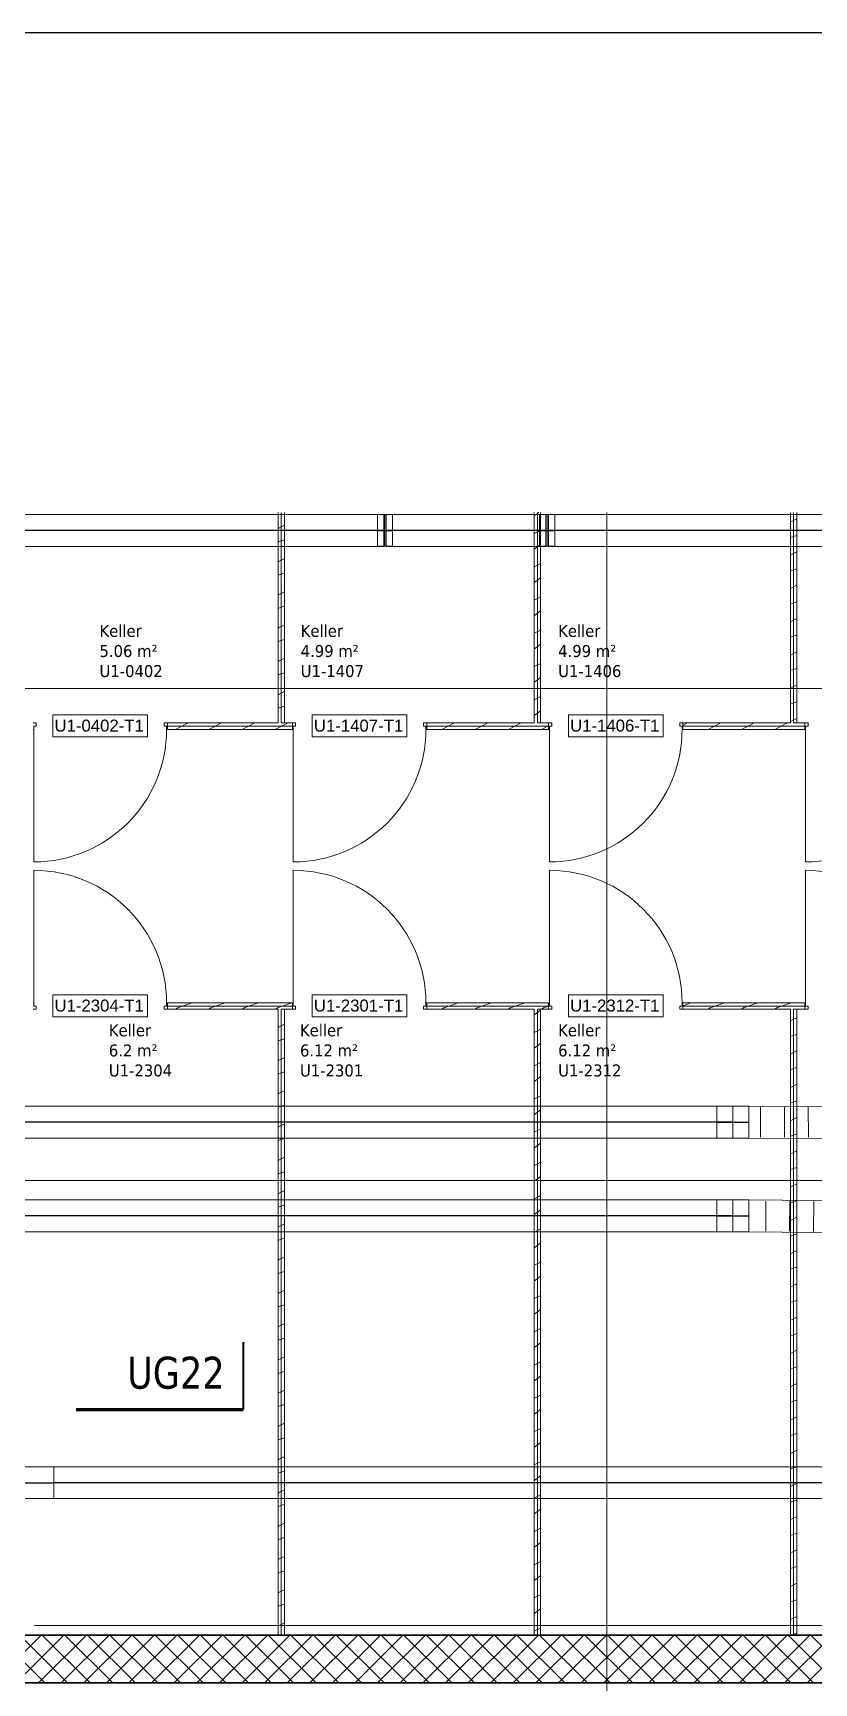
# Model space of a CAD drawing. Extents: x -932 to 937, y -179 to 471.
# Drawn here: x -197.7 to -100, y 258.9 to 465.5 of the extents above; entities that cross this region are included whole.
import ezdxf
from ezdxf.lldxf.tags import DXFTag

# ---------------------------------------------------------------- set-up
doc = ezdxf.new("R2010")
doc.units = 0
doc.layers.get('0').update_dxf_attribs({"lineweight": 13})
for name, color, linetype, lineweight in [('A-AREA-____-IDEN', 7, 'Continuous', 5), ('A-DOOR-____-IDEN', 7, 'Continuous', 5), ('A-DOOR-FRAM-MCUT', 7, 'Continuous', 9), ('A-DOOR-OPNG-OTLN', 7, 'Continuous', 9), ('A-FLOR-____-OVHD', 7, 'Strichpunkt - Fein', 9), ('A-WALL-____-MCUT', 7, 'Continuous', 35), ('A-WALL-____-PATT', 7, 'Continuous', 35), ('A-WALL-FNSH-MCUT', 7, 'Continuous', 35), ('S-GRID-____-OTLN', 7, 'Continuous', 5)]:
    doc.layers.add(name, color=color, linetype=linetype, lineweight=lineweight)
doc.layers.add('EL01_WAN_Röhre Boden', color=7, linetype='Continuous', lineweight=13, true_color=0xff6666)
doc.layers.add('G-____-____-SYMB', color=7, linetype='Strichpunkt - Weit', lineweight=5, true_color=0x008080)
doc.styles.get("Standard").update_dxf_attribs({"font": 'arial.ttf'})
tags = doc.linetypes.add('_Rasterlinie_', pattern=[0.375, 0.2, -0.05, 0.075, -0.05]).pattern_tags.tags
tags[10:11] = [DXFTag(74, 4), DXFTag(75, 0), DXFTag(340, '0'), DXFTag(46, 1.0), DXFTag(50, 0.0), DXFTag(44, 0.0), DXFTag(45, 0.0)]
tags[8:9] = [DXFTag(74, 4), DXFTag(75, 0), DXFTag(340, '0'), DXFTag(46, 1.0), DXFTag(50, 0.0), DXFTag(44, 0.0), DXFTag(45, 0.0)]
tags[6:7] = [DXFTag(74, 4), DXFTag(75, 0), DXFTag(340, '0'), DXFTag(46, 1.0), DXFTag(50, 0.0), DXFTag(44, 0.0), DXFTag(45, 0.0)]
tags[4:5] = [DXFTag(74, 4), DXFTag(75, 0), DXFTag(340, '0'), DXFTag(46, 1.0), DXFTag(50, 0.0), DXFTag(44, 0.0), DXFTag(45, 0.0)]
tags = doc.linetypes.add('_Schnittlinie_', pattern=[0.3, 0.15, -0.05, 0.05, -0.05]).pattern_tags.tags
tags[10:11] = [DXFTag(74, 4), DXFTag(75, 0), DXFTag(340, '0'), DXFTag(46, 1.0), DXFTag(50, 0.0), DXFTag(44, 0.0), DXFTag(45, 0.0)]
tags[8:9] = [DXFTag(74, 4), DXFTag(75, 0), DXFTag(340, '0'), DXFTag(46, 1.0), DXFTag(50, 0.0), DXFTag(44, 0.0), DXFTag(45, 0.0)]
tags[6:7] = [DXFTag(74, 4), DXFTag(75, 0), DXFTag(340, '0'), DXFTag(46, 1.0), DXFTag(50, 0.0), DXFTag(44, 0.0), DXFTag(45, 0.0)]
tags[4:5] = [DXFTag(74, 4), DXFTag(75, 0), DXFTag(340, '0'), DXFTag(46, 1.0), DXFTag(50, 0.0), DXFTag(44, 0.0), DXFTag(45, 0.0)]
tags = doc.linetypes.add('ACAD_ISO03W100', pattern=[30, 12, -18]).pattern_tags.tags
tags[6:7] = [DXFTag(74, 4), DXFTag(75, 0), DXFTag(340, '0'), DXFTag(46, 0.0), DXFTag(50, 0.0), DXFTag(44, 0.0), DXFTag(45, 0.0)]
tags[4:5] = [DXFTag(74, 4), DXFTag(75, 0), DXFTag(340, '0'), DXFTag(46, 0.0), DXFTag(50, 0.0), DXFTag(44, 0.0), DXFTag(45, 0.0)]
tags = doc.linetypes.add('Strichpunkt - Fein', pattern=[0.2, 0.1, -0.05, 0, -0.05]).pattern_tags.tags
tags[10:11] = [DXFTag(74, 4), DXFTag(75, 0), DXFTag(340, '0'), DXFTag(46, 1.0), DXFTag(50, 0.0), DXFTag(44, 0.0), DXFTag(45, 0.0)]
tags[8:9] = [DXFTag(74, 4), DXFTag(75, 0), DXFTag(340, '0'), DXFTag(46, 1.0), DXFTag(50, 0.0), DXFTag(44, 0.0), DXFTag(45, 0.0)]
tags[6:7] = [DXFTag(74, 4), DXFTag(75, 0), DXFTag(340, '0'), DXFTag(46, 1.0), DXFTag(50, 0.0), DXFTag(44, 0.0), DXFTag(45, 0.0)]
tags[4:5] = [DXFTag(74, 4), DXFTag(75, 0), DXFTag(340, '0'), DXFTag(46, 1.0), DXFTag(50, 0.0), DXFTag(44, 0.0), DXFTag(45, 0.0)]
tags = doc.linetypes.add('Strichpunkt - Weit', pattern=[0.5, 0.2, -0.15, 0, -0.15]).pattern_tags.tags
tags[10:11] = [DXFTag(74, 4), DXFTag(75, 0), DXFTag(340, '0'), DXFTag(46, 1.0), DXFTag(50, 0.0), DXFTag(44, 0.0), DXFTag(45, 0.0)]
tags[8:9] = [DXFTag(74, 4), DXFTag(75, 0), DXFTag(340, '0'), DXFTag(46, 1.0), DXFTag(50, 0.0), DXFTag(44, 0.0), DXFTag(45, 0.0)]
tags[6:7] = [DXFTag(74, 4), DXFTag(75, 0), DXFTag(340, '0'), DXFTag(46, 1.0), DXFTag(50, 0.0), DXFTag(44, 0.0), DXFTag(45, 0.0)]
tags[4:5] = [DXFTag(74, 4), DXFTag(75, 0), DXFTag(340, '0'), DXFTag(46, 1.0), DXFTag(50, 0.0), DXFTag(44, 0.0), DXFTag(45, 0.0)]
tags = doc.linetypes.add('STRICHPUNKT2', pattern=[12.7, 6.35, -3.175, 0, -3.175]).pattern_tags.tags
tags[10:11] = [DXFTag(74, 4), DXFTag(75, 0), DXFTag(340, '0'), DXFTag(46, 0.0), DXFTag(50, 0.0), DXFTag(44, 0.0), DXFTag(45, 0.0)]
tags[8:9] = [DXFTag(74, 4), DXFTag(75, 0), DXFTag(340, '0'), DXFTag(46, 0.0), DXFTag(50, 0.0), DXFTag(44, 0.0), DXFTag(45, 0.0)]
tags[6:7] = [DXFTag(74, 4), DXFTag(75, 0), DXFTag(340, '0'), DXFTag(46, 0.0), DXFTag(50, 0.0), DXFTag(44, 0.0), DXFTag(45, 0.0)]
tags[4:5] = [DXFTag(74, 4), DXFTag(75, 0), DXFTag(340, '0'), DXFTag(46, 0.0), DXFTag(50, 0.0), DXFTag(44, 0.0), DXFTag(45, 0.0)]

# ---------------------------------------------------------------- blocks, each defined once
blk = doc.blocks.new('Referenz-A0UJ2H83XE', base_point=(-932.31, -115.76))
at = {"layer": 'A-DOOR-____-IDEN', "color": 0, "linetype": 'Continuous', "ltscale": 0.13}
for p, q in [((-195.26, 380.17), (-183.42, 380.17)), ((-195.26, 377.39), (-195.26, 380.17)), ((-183.42, 380.17), (-183.42, 377.39)), ((-162.81, 380.17), (-150.97, 380.17)), ((-162.81, 377.39), (-162.81, 380.17)), ((-150.97, 380.17), (-150.97, 377.39)), ((-130.76, 380.17), (-118.92, 380.17)), ((-130.76, 377.39), (-130.76, 380.17)), ((-118.92, 380.17), (-118.92, 377.39)), ((-183.42, 377.39), (-195.26, 377.39)), ((-150.97, 377.39), (-162.81, 377.39)), ((-118.92, 377.39), (-130.76, 377.39)), ((-195.26, 345.12), (-183.42, 345.12)), ((-195.26, 342.34), (-195.26, 345.12)), ((-183.42, 345.12), (-183.42, 342.34)), ((-162.81, 345.12), (-150.97, 345.12)), ((-162.81, 342.34), (-162.81, 345.12)), ((-150.97, 345.12), (-150.97, 342.34)), ((-130.76, 345.12), (-118.92, 345.12)), ((-130.76, 342.34), (-130.76, 345.12)), ((-118.92, 345.12), (-118.92, 342.34)), ((-183.42, 342.34), (-195.26, 342.34)), ((-150.97, 342.34), (-162.81, 342.34)), ((-118.92, 342.34), (-130.76, 342.34))]:
    blk.add_line(p, q, dxfattribs=at)
at = {"layer": 'A-DOOR-FRAM-MCUT', "color": 0, "linetype": 'Continuous', "ltscale": 0.13}
for p, q in [((-197.34, 379.14), (-197.74, 379.14)), ((-197.74, 378.34), (-197.64, 378.34)), ((-197.64, 378.34), (-197.64, 378.74)), ((-197.64, 378.74), (-197.34, 378.74)), ((-197.34, 378.74), (-197.34, 379.14)), ((-180.94, 379.14), (-181.34, 379.14)), ((-181.34, 379.14), (-181.34, 378.74)), ((-181.34, 378.74), (-181.04, 378.74)), ((-181.04, 378.74), (-181.04, 378.34)), ((-181.04, 378.34), (-180.94, 378.34)), ((-164.89, 379.14), (-165.29, 379.14)), ((-165.29, 378.34), (-165.19, 378.34)), ((-165.19, 378.34), (-165.19, 378.74)), ((-165.19, 378.74), (-164.89, 378.74)), ((-164.89, 378.74), (-164.89, 379.14)), ((-148.49, 379.14), (-148.89, 379.14)), ((-148.89, 379.14), (-148.89, 378.74)), ((-148.89, 378.74), (-148.59, 378.74)), ((-148.59, 378.74), (-148.59, 378.34)), ((-148.59, 378.34), (-148.49, 378.34)), ((-132.84, 379.14), (-133.24, 379.14)), ((-133.24, 378.34), (-133.14, 378.34)), ((-133.14, 378.34), (-133.14, 378.74)), ((-133.14, 378.74), (-132.84, 378.74)), ((-132.84, 378.74), (-132.84, 379.14)), ((-116.44, 379.14), (-116.84, 379.14)), ((-116.84, 379.14), (-116.84, 378.74)), ((-116.84, 378.74), (-116.54, 378.74)), ((-116.54, 378.74), (-116.54, 378.34)), ((-116.54, 378.34), (-116.44, 378.34)), ((-100.79, 379.14), (-101.19, 379.14)), ((-101.19, 378.34), (-101.09, 378.34)), ((-101.09, 378.34), (-101.09, 378.74)), ((-101.09, 378.74), (-100.79, 378.74)), ((-100.79, 378.74), (-100.79, 379.14)), ((-197.74, 344.09), (-197.64, 344.09)), ((-197.34, 343.29), (-197.74, 343.29)), ((-197.64, 344.09), (-197.64, 343.69)), ((-197.64, 343.69), (-197.34, 343.69)), ((-197.34, 343.69), (-197.34, 343.29)), ((-181.34, 343.69), (-181.04, 343.69)), ((-181.34, 343.29), (-181.34, 343.69)), ((-180.94, 343.29), (-181.34, 343.29)), ((-181.04, 343.69), (-181.04, 344.09)), ((-181.04, 344.09), (-180.94, 344.09)), ((-165.29, 344.09), (-165.19, 344.09)), ((-164.89, 343.29), (-165.29, 343.29)), ((-165.19, 344.09), (-165.19, 343.69)), ((-165.19, 343.69), (-164.89, 343.69)), ((-164.89, 343.69), (-164.89, 343.29)), ((-148.89, 343.69), (-148.59, 343.69)), ((-148.89, 343.29), (-148.89, 343.69)), ((-148.49, 343.29), (-148.89, 343.29)), ((-148.59, 343.69), (-148.59, 344.09)), ((-148.59, 344.09), (-148.49, 344.09)), ((-133.24, 344.09), (-133.14, 344.09)), ((-132.84, 343.29), (-133.24, 343.29)), ((-133.14, 344.09), (-133.14, 343.69)), ((-133.14, 343.69), (-132.84, 343.69)), ((-132.84, 343.69), (-132.84, 343.29)), ((-116.84, 343.69), (-116.54, 343.69)), ((-116.84, 343.29), (-116.84, 343.69)), ((-116.44, 343.29), (-116.84, 343.29)), ((-116.54, 343.69), (-116.54, 344.09)), ((-116.54, 344.09), (-116.44, 344.09)), ((-101.19, 344.09), (-101.09, 344.09)), ((-100.79, 343.29), (-101.19, 343.29)), ((-101.09, 344.09), (-101.09, 343.69)), ((-101.09, 343.69), (-100.79, 343.69)), ((-100.79, 343.69), (-100.79, 343.29))]:
    blk.add_line(p, q, dxfattribs=at)
at = {"layer": 'A-DOOR-OPNG-OTLN', "color": 0, "linetype": 'Continuous', "ltscale": 0.13}
for p, q in [((-197.64, 378.34), (-197.64, 361.74)), ((-165.19, 378.34), (-165.19, 361.74)), ((-133.14, 378.34), (-133.14, 361.74)), ((-101.09, 378.34), (-101.09, 361.74)), ((-197.64, 344.09), (-197.64, 360.69)), ((-165.19, 344.09), (-165.19, 360.69)), ((-133.14, 344.09), (-133.14, 360.69)), ((-101.09, 344.09), (-101.09, 360.69))]:
    blk.add_line(p, q, dxfattribs=at)
for centre, major_axis in [((-197.64, 378.34), (0, -16.6)), ((-165.19, 378.34), (0, -16.6)), ((-133.14, 378.34), (0, -16.6)), ((-101.09, 378.34), (0, -16.6)), ((-197.64, 344.09), (16.6, 0)), ((-165.19, 344.09), (16.6, 0)), ((-133.14, 344.09), (16.6, 0)), ((-101.09, 344.09), (16.6, 0))]:
    blk.add_ellipse(centre, major_axis=major_axis, ratio=1, start_param=0, end_param=1.570796, dxfattribs=at)
at = {"layer": 'A-FLOR-____-OVHD', "color": 0, "linetype": 'Strichpunkt - Fein', "ltscale": 0.13}
for p, q in [((-44.24, 264.94), (-808.14, 264.94)), ((19.76, 266.14), (-197.54, 266.14))]:
    blk.add_line(p, q, dxfattribs=at)
at = {"layer": 'A-WALL-____-MCUT', "color": 0, "linetype": 'Continuous', "lineweight": 9, "ltscale": 0.13}
for p, q in [((-166.69, 379.14), (-166.69, 405.49)), ((-134.64, 379.14), (-134.64, 405.49)), ((-102.59, 379.14), (-102.59, 405.49)), ((-180.94, 378.74), (-165.29, 378.74)), ((-166.69, 379.14), (-166.29, 379.14)), ((-148.49, 378.74), (-133.24, 378.74)), ((-134.64, 379.14), (-134.24, 379.14)), ((-116.44, 378.74), (-101.19, 378.74)), ((-102.59, 379.14), (-102.19, 379.14)), ((-180.94, 343.69), (-165.29, 343.69)), ((-166.69, 264.94), (-166.69, 343.29)), ((-166.29, 343.29), (-166.69, 343.29)), ((-148.49, 343.69), (-133.24, 343.69)), ((-134.64, 264.94), (-134.64, 343.29)), ((-134.24, 343.29), (-134.64, 343.29)), ((-116.44, 343.69), (-101.19, 343.69)), ((-102.59, 264.94), (-102.59, 343.29)), ((-102.19, 343.29), (-102.59, 343.29))]:
    blk.add_line(p, q, dxfattribs=at)
at = {"layer": 'A-WALL-____-MCUT', "color": 0, "linetype": 'Continuous', "ltscale": 0.35}
for p, q in [((-102.59, 264.94), (-198.74, 264.94)), ((57.66, 264.94), (-102.59, 264.94)), ((-318.34, 258.94), (57.66, 258.94))]:
    blk.add_line(p, q, dxfattribs=at)
at = {"layer": 'A-WALL-____-PATT', "color": 0, "linetype": 'Continuous', "lineweight": 9, "ltscale": 0.13}
for p, q in [((-134.64, 405.36), (-135.04, 405.06)), ((-134.48, 405.49), (-134.64, 405.36)), ((-166.69, 403.7), (-167.09, 403.5)), ((-166.29, 403.9), (-166.69, 403.7)), ((-134.64, 403.06), (-135.04, 402.86)), ((-134.24, 403.26), (-134.64, 403.06)), ((-102.59, 404.51), (-102.99, 404.31)), ((-102.19, 404.71), (-102.59, 404.51)), ((-166.69, 401.95), (-167.09, 401.82)), ((-166.29, 402.09), (-166.69, 401.95)), ((-134.64, 401.2), (-135.04, 400.9)), ((-134.24, 401.5), (-134.64, 401.2)), ((-102.59, 402.5), (-102.99, 402.36)), ((-102.19, 402.63), (-102.59, 402.5)), ((-166.69, 399.53), (-167.09, 399.33)), ((-166.29, 399.73), (-166.69, 399.53)), ((-134.64, 398.9), (-135.04, 398.7)), ((-134.24, 399.1), (-134.64, 398.9)), ((-102.59, 400.35), (-102.99, 400.15)), ((-102.19, 400.55), (-102.59, 400.35)), ((-166.69, 397.79), (-167.09, 397.65)), ((-166.29, 397.92), (-166.69, 397.79)), ((-134.64, 397.03), (-135.04, 396.73)), ((-134.24, 397.33), (-134.64, 397.03)), ((-102.59, 398.33), (-102.99, 398.2)), ((-102.19, 398.46), (-102.59, 398.33)), ((-166.69, 395.37), (-167.09, 395.17)), ((-166.29, 395.57), (-166.69, 395.37)), ((-134.64, 394.73), (-135.04, 394.53)), ((-134.24, 394.93), (-134.64, 394.73)), ((-102.59, 396.18), (-102.99, 395.98)), ((-102.19, 396.38), (-102.59, 396.18)), ((-166.69, 393.62), (-167.09, 393.49)), ((-166.29, 393.76), (-166.69, 393.62)), ((-134.64, 392.87), (-135.04, 392.57)), ((-134.24, 393.17), (-134.64, 392.87)), ((-102.59, 394.17), (-102.99, 394.03)), ((-102.19, 394.3), (-102.59, 394.17)), ((-166.69, 391.2), (-167.09, 391)), ((-166.29, 391.4), (-166.69, 391.2)), ((-134.64, 390.57), (-135.04, 390.37)), ((-134.24, 390.77), (-134.64, 390.57)), ((-102.59, 392.02), (-102.99, 391.82)), ((-102.19, 392.22), (-102.59, 392.02)), ((-166.69, 389.46), (-167.09, 389.32)), ((-166.29, 389.59), (-166.69, 389.46)), ((-134.64, 388.7), (-135.04, 388.4)), ((-134.24, 389), (-134.64, 388.7)), ((-102.59, 390), (-102.99, 389.87)), ((-102.19, 390.13), (-102.59, 390)), ((-166.69, 387.04), (-167.09, 386.84)), ((-166.29, 387.24), (-166.69, 387.04)), ((-134.64, 386.4), (-135.04, 386.2)), ((-134.24, 386.6), (-134.64, 386.4)), ((-102.59, 387.85), (-102.99, 387.65)), ((-102.19, 388.05), (-102.59, 387.85)), ((-166.69, 385.29), (-167.09, 385.16)), ((-166.29, 385.43), (-166.69, 385.29)), ((-134.64, 384.54), (-135.04, 384.24)), ((-134.24, 384.84), (-134.64, 384.54)), ((-102.59, 385.84), (-102.99, 385.7)), ((-102.19, 385.97), (-102.59, 385.84)), ((-166.69, 382.87), (-167.09, 382.67)), ((-166.29, 383.07), (-166.69, 382.87)), ((-134.64, 382.24), (-135.04, 382.04)), ((-134.24, 382.44), (-134.64, 382.24)), ((-102.59, 383.69), (-102.99, 383.49)), ((-102.19, 383.89), (-102.59, 383.69)), ((-166.69, 381.13), (-167.09, 381)), ((-166.29, 381.26), (-166.69, 381.13)), ((-134.64, 380.37), (-135.04, 380.07)), ((-134.24, 380.67), (-134.64, 380.37)), ((-102.59, 381.67), (-102.99, 381.54)), ((-102.19, 381.8), (-102.59, 381.67)), ((-179.13, 378.74), (-179.93, 378.34)), ((-178.33, 379.14), (-179.13, 378.74)), ((-174.97, 378.74), (-175.77, 378.34)), ((-174.17, 379.14), (-174.97, 378.74)), ((-170.8, 378.74), (-171.6, 378.34)), ((-170, 379.14), (-170.8, 378.74)), ((-166.64, 378.74), (-167.44, 378.34)), ((-165.84, 379.14), (-166.64, 378.74)), ((-145.81, 378.74), (-146.61, 378.34)), ((-145.01, 379.14), (-145.81, 378.74)), ((-141.65, 378.74), (-142.45, 378.34)), ((-140.85, 379.14), (-141.65, 378.74)), ((-137.48, 378.74), (-138.28, 378.34)), ((-136.68, 379.14), (-137.48, 378.74)), ((-133.32, 378.74), (-134.12, 378.34)), ((-133.24, 378.77), (-133.32, 378.74)), ((-115.86, 379.14), (-116.44, 378.84)), ((-112.49, 378.74), (-113.29, 378.34)), ((-111.69, 379.14), (-112.49, 378.74)), ((-108.33, 378.74), (-109.13, 378.34)), ((-107.53, 379.14), (-108.33, 378.74)), ((-104.16, 378.74), (-104.96, 378.34)), ((-103.36, 379.14), (-104.16, 378.74)), ((-102.59, 379.52), (-102.99, 379.32)), ((-102.19, 379.72), (-102.59, 379.52)), ((-179.65, 343.49), (-179.92, 343.29)), ((-179.06, 343.69), (-179.65, 343.49)), ((-177.86, 344.09), (-179.06, 343.69)), ((-175.48, 343.49), (-175.76, 343.29)), ((-174.9, 343.69), (-175.49, 343.49)), ((-173.7, 344.09), (-174.9, 343.69)), ((-171.32, 343.49), (-171.59, 343.29)), ((-170.73, 343.69), (-171.32, 343.49)), ((-169.53, 344.09), (-170.73, 343.69)), ((-167.15, 343.49), (-167.43, 343.29)), ((-166.57, 343.69), (-167.16, 343.49)), ((-165.37, 344.09), (-166.57, 343.69)), ((-146.33, 343.5), (-146.6, 343.29)), ((-145.74, 343.69), (-146.33, 343.49)), ((-144.54, 344.09), (-145.74, 343.69)), ((-142.16, 343.5), (-142.44, 343.29)), ((-141.58, 343.69), (-142.17, 343.49)), ((-140.38, 344.09), (-141.58, 343.69)), ((-138, 343.5), (-138.27, 343.29)), ((-137.42, 343.69), (-138, 343.49)), ((-136.22, 344.09), (-137.42, 343.69)), ((-134.24, 343.19), (-134.64, 342.89)), ((-133.83, 343.5), (-134.11, 343.29)), ((-133.25, 343.69), (-133.84, 343.49)), ((-133.24, 343.69), (-133.25, 343.69)), ((-115.39, 344.09), (-116.44, 343.74)), ((-113, 343.5), (-113.28, 343.29)), ((-112.43, 343.69), (-113.01, 343.49)), ((-111.23, 344.09), (-112.43, 343.69)), ((-108.84, 343.5), (-109.12, 343.29)), ((-108.26, 343.69), (-108.85, 343.49)), ((-107.06, 344.09), (-108.26, 343.69)), ((-104.67, 343.5), (-104.95, 343.29)), ((-104.1, 343.69), (-104.68, 343.49)), ((-102.9, 344.09), (-104.1, 343.69)), ((-166.69, 341.22), (-167.09, 341.02)), ((-166.29, 341.42), (-166.69, 341.22)), ((-134.64, 342.89), (-135.04, 342.59)), ((-102.59, 342.04), (-102.99, 341.84)), ((-102.19, 342.24), (-102.59, 342.04)), ((-166.69, 339.48), (-167.09, 339.35)), ((-166.29, 339.61), (-166.69, 339.48)), ((-134.64, 340.59), (-135.04, 340.39)), ((-134.24, 340.79), (-134.64, 340.59)), ((-134.24, 339.02), (-134.64, 338.72)), ((-102.59, 340.02), (-102.99, 339.89)), ((-102.19, 340.16), (-102.59, 340.02)), ((-166.69, 337.06), (-167.09, 336.86)), ((-166.29, 337.26), (-166.69, 337.06)), ((-134.64, 338.72), (-135.04, 338.42)), ((-102.59, 337.87), (-102.99, 337.67)), ((-102.19, 338.07), (-102.59, 337.87)), ((-166.69, 335.32), (-167.09, 335.18)), ((-166.29, 335.45), (-166.69, 335.32)), ((-134.64, 336.43), (-135.04, 336.23)), ((-134.24, 336.63), (-134.64, 336.43)), ((-134.24, 334.86), (-134.64, 334.56)), ((-102.59, 335.86), (-102.99, 335.73)), ((-102.19, 335.99), (-102.59, 335.86)), ((-166.69, 332.9), (-167.09, 332.7)), ((-166.29, 333.1), (-166.69, 332.9)), ((-134.64, 334.56), (-135.04, 334.26)), ((-102.59, 333.71), (-102.99, 333.51)), ((-102.19, 333.91), (-102.59, 333.71)), ((-166.69, 331.15), (-167.09, 331.02)), ((-166.29, 331.29), (-166.69, 331.15)), ((-134.64, 332.26), (-135.04, 332.06)), ((-134.24, 332.46), (-134.64, 332.26)), ((-134.24, 330.69), (-134.64, 330.39)), ((-102.59, 331.69), (-102.99, 331.56)), ((-102.19, 331.83), (-102.59, 331.69)), ((-166.69, 328.73), (-167.09, 328.53)), ((-166.29, 328.93), (-166.69, 328.73)), ((-134.64, 330.39), (-135.04, 330.09)), ((-102.59, 329.54), (-102.99, 329.34)), ((-102.19, 329.74), (-102.59, 329.54)), ((-166.69, 326.99), (-167.09, 326.85)), ((-166.29, 327.12), (-166.69, 326.99)), ((-134.64, 328.1), (-135.04, 327.9)), ((-134.24, 328.3), (-134.64, 328.1)), ((-134.24, 326.53), (-134.64, 326.23)), ((-102.59, 327.53), (-102.99, 327.4)), ((-102.19, 327.66), (-102.59, 327.53)), ((-166.69, 324.57), (-167.09, 324.37)), ((-166.29, 324.77), (-166.69, 324.57)), ((-134.64, 326.23), (-135.04, 325.93)), ((-102.59, 325.38), (-102.99, 325.18)), ((-102.19, 325.58), (-102.59, 325.38)), ((-166.69, 322.82), (-167.09, 322.69)), ((-166.29, 322.96), (-166.69, 322.82)), ((-134.64, 323.93), (-135.04, 323.73)), ((-134.24, 324.13), (-134.64, 323.93)), ((-134.24, 322.36), (-134.64, 322.06)), ((-102.59, 323.37), (-102.99, 323.23)), ((-102.19, 323.5), (-102.59, 323.37)), ((-166.69, 320.4), (-167.09, 320.2)), ((-166.29, 320.6), (-166.69, 320.4)), ((-134.64, 322.06), (-135.04, 321.76)), ((-102.59, 321.21), (-102.99, 321.01)), ((-102.19, 321.41), (-102.59, 321.21)), ((-166.69, 318.66), (-167.09, 318.52)), ((-166.29, 318.79), (-166.69, 318.66)), ((-134.64, 319.77), (-135.04, 319.57)), ((-134.24, 319.97), (-134.64, 319.77)), ((-134.24, 318.2), (-134.64, 317.9)), ((-102.59, 319.2), (-102.99, 319.07)), ((-102.19, 319.33), (-102.59, 319.2)), ((-166.69, 316.24), (-167.09, 316.04)), ((-166.29, 316.44), (-166.69, 316.24)), ((-134.64, 317.9), (-135.04, 317.6)), ((-102.59, 317.05), (-102.99, 316.85)), ((-102.19, 317.25), (-102.59, 317.05)), ((-166.69, 314.49), (-167.09, 314.36)), ((-166.29, 314.63), (-166.69, 314.49)), ((-134.64, 315.6), (-135.04, 315.4)), ((-134.24, 315.8), (-134.64, 315.6)), ((-134.24, 314.03), (-134.64, 313.73)), ((-102.59, 315.04), (-102.99, 314.9)), ((-102.19, 315.17), (-102.59, 315.04)), ((-166.69, 312.07), (-167.09, 311.87)), ((-166.29, 312.27), (-166.69, 312.07)), ((-134.64, 313.73), (-135.04, 313.43)), ((-102.59, 312.88), (-102.99, 312.68)), ((-102.19, 313.08), (-102.59, 312.88)), ((-166.69, 310.33), (-167.09, 310.19)), ((-166.29, 310.46), (-166.69, 310.33)), ((-134.64, 311.44), (-135.04, 311.24)), ((-134.24, 311.64), (-134.64, 311.44)), ((-102.59, 310.87), (-102.99, 310.74)), ((-102.19, 311), (-102.59, 310.87)), ((-166.69, 307.91), (-167.09, 307.71)), ((-166.29, 308.11), (-166.69, 307.91)), ((-134.64, 309.57), (-135.04, 309.27)), ((-134.24, 309.87), (-134.64, 309.57)), ((-102.59, 308.72), (-102.99, 308.52)), ((-102.19, 308.92), (-102.59, 308.72)), ((-166.69, 306.16), (-167.09, 306.03)), ((-166.29, 306.3), (-166.69, 306.16)), ((-134.64, 307.27), (-135.04, 307.07)), ((-134.24, 307.47), (-134.64, 307.27)), ((-102.59, 306.71), (-102.99, 306.57)), ((-102.19, 306.84), (-102.59, 306.71)), ((-166.69, 303.74), (-167.09, 303.54)), ((-166.29, 303.94), (-166.69, 303.74)), ((-134.64, 305.4), (-135.04, 305.1)), ((-134.24, 305.7), (-134.64, 305.4)), ((-102.59, 304.55), (-102.99, 304.35)), ((-102.19, 304.75), (-102.59, 304.55)), ((-166.69, 302), (-167.09, 301.87)), ((-166.29, 302.13), (-166.69, 302)), ((-134.64, 303.11), (-135.04, 302.91)), ((-134.24, 303.31), (-134.64, 303.11)), ((-102.59, 302.54), (-102.99, 302.41)), ((-102.19, 302.68), (-102.59, 302.54)), ((-166.69, 299.58), (-167.09, 299.38)), ((-166.29, 299.78), (-166.69, 299.58)), ((-134.64, 301.24), (-135.04, 300.94)), ((-134.24, 301.54), (-134.64, 301.24)), ((-102.59, 300.39), (-102.99, 300.19)), ((-102.19, 300.59), (-102.59, 300.39)), ((-166.69, 297.83), (-167.09, 297.7)), ((-166.29, 297.97), (-166.69, 297.83)), ((-134.64, 298.94), (-135.04, 298.74)), ((-134.24, 299.14), (-134.64, 298.94)), ((-102.59, 298.38), (-102.99, 298.24)), ((-102.19, 298.51), (-102.59, 298.38)), ((-166.29, 295.61), (-166.69, 295.41)), ((-134.64, 297.07), (-135.04, 296.77)), ((-134.24, 297.37), (-134.64, 297.07)), ((-102.59, 296.22), (-102.99, 296.02)), ((-102.19, 296.42), (-102.59, 296.22)), ((-166.69, 295.41), (-167.09, 295.21)), ((-166.69, 293.67), (-167.09, 293.54)), ((-166.29, 293.8), (-166.69, 293.67)), ((-134.64, 294.78), (-135.04, 294.58)), ((-134.24, 294.98), (-134.64, 294.78)), ((-102.59, 294.21), (-102.99, 294.08)), ((-102.19, 294.35), (-102.59, 294.21)), ((-166.29, 291.45), (-166.69, 291.25)), ((-134.64, 292.91), (-135.04, 292.61)), ((-134.24, 293.21), (-134.64, 292.91)), ((-102.59, 292.06), (-102.99, 291.86)), ((-102.19, 292.26), (-102.59, 292.06)), ((-166.69, 291.25), (-167.09, 291.05)), ((-166.69, 289.5), (-167.09, 289.37)), ((-166.29, 289.64), (-166.69, 289.5)), ((-134.64, 290.61), (-135.04, 290.41)), ((-134.24, 290.81), (-134.64, 290.61)), ((-102.59, 290.05), (-102.99, 289.91)), ((-102.19, 290.18), (-102.59, 290.05)), ((-166.29, 287.28), (-166.69, 287.08)), ((-134.64, 288.74), (-135.04, 288.44)), ((-134.24, 289.04), (-134.64, 288.74)), ((-102.59, 287.89), (-102.99, 287.69)), ((-102.19, 288.09), (-102.59, 287.89)), ((-166.69, 287.08), (-167.09, 286.88)), ((-166.69, 285.34), (-167.09, 285.21)), ((-166.29, 285.47), (-166.69, 285.34)), ((-134.64, 286.45), (-135.04, 286.25)), ((-134.24, 286.65), (-134.64, 286.45)), ((-102.59, 285.88), (-102.99, 285.75)), ((-102.19, 286.02), (-102.59, 285.88)), ((-166.29, 283.12), (-166.69, 282.92)), ((-134.64, 284.58), (-135.04, 284.28)), ((-134.24, 284.88), (-134.64, 284.58)), ((-102.59, 283.73), (-102.99, 283.53)), ((-102.19, 283.93), (-102.59, 283.73)), ((-166.69, 282.92), (-167.09, 282.72)), ((-166.69, 281.18), (-167.09, 281.04)), ((-166.29, 281.31), (-166.69, 281.18)), ((-134.64, 282.28), (-135.04, 282.08)), ((-134.24, 282.48), (-134.64, 282.28)), ((-102.59, 281.72), (-102.99, 281.58)), ((-102.19, 281.85), (-102.59, 281.72)), ((-166.29, 278.95), (-166.69, 278.75)), ((-134.64, 280.41), (-135.04, 280.11)), ((-134.24, 280.71), (-134.64, 280.41)), ((-102.59, 279.56), (-102.99, 279.36)), ((-102.19, 279.76), (-102.59, 279.56)), ((-166.69, 278.75), (-167.09, 278.55)), ((-166.69, 277.01), (-167.09, 276.88)), ((-166.29, 277.14), (-166.69, 277.01)), ((-134.64, 278.12), (-135.04, 277.92)), ((-134.24, 278.32), (-134.64, 278.12)), ((-102.59, 277.55), (-102.99, 277.42)), ((-102.19, 277.69), (-102.59, 277.55)), ((-166.29, 274.79), (-166.69, 274.59)), ((-134.64, 276.25), (-135.04, 275.95)), ((-134.24, 276.55), (-134.64, 276.25)), ((-102.59, 275.4), (-102.99, 275.2)), ((-102.19, 275.6), (-102.59, 275.4)), ((-166.69, 274.59), (-167.09, 274.39)), ((-166.69, 272.85), (-167.09, 272.71)), ((-166.29, 272.98), (-166.69, 272.85)), ((-134.64, 273.95), (-135.04, 273.75)), ((-134.24, 274.15), (-134.64, 273.95)), ((-102.59, 273.39), (-102.99, 273.26)), ((-102.19, 273.52), (-102.59, 273.39)), ((-134.64, 272.08), (-135.04, 271.78)), ((-134.24, 272.38), (-134.64, 272.08)), ((-102.59, 271.23), (-102.99, 271.03)), ((-102.19, 271.43), (-102.59, 271.23)), ((-166.69, 270.42), (-167.09, 270.22)), ((-166.69, 268.68), (-167.09, 268.55)), ((-166.29, 270.62), (-166.69, 270.42)), ((-166.29, 268.81), (-166.69, 268.68)), ((-134.64, 269.79), (-135.04, 269.59)), ((-134.24, 269.99), (-134.64, 269.79)), ((-102.59, 269.22), (-102.99, 269.09)), ((-102.19, 269.36), (-102.59, 269.22)), ((-134.64, 267.92), (-135.04, 267.62)), ((-134.24, 268.22), (-134.64, 267.92)), ((-102.59, 267.07), (-102.99, 266.87)), ((-102.19, 267.27), (-102.59, 267.07)), ((-198.74, 262.91), (-196.71, 264.94)), ((-198.74, 260.08), (-193.89, 264.94)), ((-197.06, 258.94), (-191.06, 264.94)), ((-190.6, 258.94), (-196.6, 264.94)), ((-194.23, 258.94), (-188.23, 264.94)), ((-187.77, 258.94), (-193.77, 264.94)), ((-191.4, 258.94), (-185.4, 264.94)), ((-184.94, 258.94), (-190.94, 264.94)), ((-188.57, 258.94), (-182.57, 264.94)), ((-182.12, 258.94), (-188.12, 264.94)), ((-185.74, 258.94), (-179.74, 264.94)), ((-179.29, 258.94), (-185.29, 264.94)), ((-182.92, 258.94), (-176.92, 264.94)), ((-176.46, 258.94), (-182.46, 264.94)), ((-180.09, 258.94), (-174.09, 264.94)), ((-173.63, 258.94), (-179.63, 264.94)), ((-177.26, 258.94), (-171.26, 264.94)), ((-170.8, 258.94), (-176.8, 264.94)), ((-174.43, 258.94), (-168.43, 264.94)), ((-167.97, 258.94), (-173.97, 264.94)), ((-171.6, 258.94), (-165.6, 264.94)), ((-165.15, 258.94), (-171.15, 264.94)), ((-168.77, 258.94), (-162.77, 264.94)), ((-162.32, 258.94), (-168.32, 264.94)), ((-166.69, 266.26), (-167.09, 266.06)), ((-166.29, 266.46), (-166.69, 266.26)), ((-165.95, 258.94), (-159.95, 264.94)), ((-159.49, 258.94), (-165.49, 264.94)), ((-163.12, 258.94), (-157.12, 264.94)), ((-156.66, 258.94), (-162.66, 264.94)), ((-160.29, 258.94), (-154.29, 264.94)), ((-153.83, 258.94), (-159.83, 264.94)), ((-157.46, 258.94), (-151.46, 264.94)), ((-151, 258.94), (-157, 264.94)), ((-154.63, 258.94), (-148.63, 264.94)), ((-148.18, 258.94), (-154.18, 264.94)), ((-151.8, 258.94), (-145.8, 264.94)), ((-145.35, 258.94), (-151.35, 264.94)), ((-148.97, 258.94), (-142.97, 264.94)), ((-142.52, 258.94), (-148.52, 264.94)), ((-146.15, 258.94), (-140.15, 264.94)), ((-139.69, 258.94), (-145.69, 264.94)), ((-143.32, 258.94), (-137.32, 264.94)), ((-136.86, 258.94), (-142.86, 264.94)), ((-140.49, 258.94), (-134.49, 264.94)), ((-134.03, 258.94), (-140.03, 264.94)), ((-137.66, 258.94), (-131.66, 264.94)), ((-131.2, 258.94), (-137.2, 264.94)), ((-134.64, 265.62), (-135.04, 265.42)), ((-134.83, 258.94), (-128.83, 264.94)), ((-134.24, 265.82), (-134.64, 265.62)), ((-128.38, 258.94), (-134.38, 264.94)), ((-132, 258.94), (-126, 264.94)), ((-125.55, 258.94), (-131.55, 264.94)), ((-129.18, 258.94), (-123.18, 264.94)), ((-122.72, 258.94), (-128.72, 264.94)), ((-126.35, 258.94), (-120.35, 264.94)), ((-119.89, 258.94), (-125.89, 264.94)), ((-123.52, 258.94), (-117.52, 264.94)), ((-117.06, 258.94), (-123.06, 264.94)), ((-120.69, 258.94), (-114.69, 264.94)), ((-114.23, 258.94), (-120.23, 264.94)), ((-117.86, 258.94), (-111.86, 264.94)), ((-111.41, 258.94), (-117.41, 264.94)), ((-115.03, 258.94), (-109.03, 264.94)), ((-108.58, 258.94), (-114.58, 264.94)), ((-112.21, 258.94), (-106.21, 264.94)), ((-105.75, 258.94), (-111.75, 264.94)), ((-109.38, 258.94), (-103.38, 264.94)), ((-102.92, 258.94), (-108.92, 264.94)), ((-106.55, 258.94), (-100.55, 264.94)), ((-100.09, 258.94), (-106.09, 264.94)), ((-103.72, 258.94), (-97.72, 264.94)), ((-97.26, 258.94), (-103.26, 264.94)), ((-102.59, 265.06), (-102.96, 264.94)), ((-102.19, 265.19), (-102.59, 265.06)), ((-100.89, 258.94), (-94.89, 264.94)), ((-94.44, 258.94), (-100.44, 264.94)), ((-193.43, 258.94), (-198.74, 264.25)), ((-196.26, 258.94), (-198.74, 261.42))]:
    blk.add_line(p, q, dxfattribs=at)
at = {"layer": 'A-WALL-FNSH-MCUT', "color": 0, "linetype": 'Continuous', "lineweight": 9, "ltscale": 0.13}
for p, q in [((-167.09, 405.49), (-167.09, 379.14)), ((-166.29, 379.14), (-166.29, 405.49)), ((-135.04, 405.49), (-135.04, 379.14)), ((-134.24, 379.14), (-134.24, 405.49)), ((-102.99, 405.49), (-102.99, 379.14)), ((-102.19, 379.14), (-102.19, 405.49)), ((-167.09, 379.14), (-180.94, 379.14)), ((-180.94, 379.14), (-180.94, 378.34)), ((-180.94, 378.34), (-165.29, 378.34)), ((-165.29, 379.14), (-166.29, 379.14)), ((-165.29, 378.34), (-165.29, 379.14)), ((-135.04, 379.14), (-148.49, 379.14)), ((-148.49, 379.14), (-148.49, 378.34)), ((-148.49, 378.34), (-133.24, 378.34)), ((-133.24, 379.14), (-134.24, 379.14)), ((-133.24, 378.34), (-133.24, 379.14)), ((-102.99, 379.14), (-116.44, 379.14)), ((-116.44, 379.14), (-116.44, 378.34)), ((-116.44, 378.34), (-101.19, 378.34)), ((-101.19, 379.14), (-102.19, 379.14)), ((-101.19, 378.34), (-101.19, 379.14)), ((-165.29, 344.09), (-180.94, 344.09)), ((-180.94, 344.09), (-180.94, 343.29)), ((-180.94, 343.29), (-167.09, 343.29)), ((-167.09, 343.29), (-167.09, 264.94)), ((-166.29, 264.94), (-166.29, 343.29)), ((-166.29, 343.29), (-165.29, 343.29)), ((-165.29, 343.29), (-165.29, 344.09)), ((-133.24, 344.09), (-148.49, 344.09)), ((-148.49, 344.09), (-148.49, 343.29)), ((-148.49, 343.29), (-135.04, 343.29)), ((-135.04, 343.29), (-135.04, 264.94)), ((-134.24, 264.94), (-134.24, 343.29)), ((-134.24, 343.29), (-133.24, 343.29)), ((-133.24, 343.29), (-133.24, 344.09)), ((-101.19, 344.09), (-116.44, 344.09)), ((-116.44, 344.09), (-116.44, 343.29)), ((-116.44, 343.29), (-102.99, 343.29)), ((-102.99, 343.29), (-102.99, 264.94)), ((-102.19, 264.94), (-102.19, 343.29)), ((-102.19, 343.29), (-101.19, 343.29)), ((-101.19, 343.29), (-101.19, 344.09))]:
    blk.add_line(p, q, dxfattribs=at)
at = {"layer": 'G-____-____-SYMB', "color": 0, "linetype": 'Continuous', "lineweight": 40, "ltscale": 0.4}
blk.add_line((-171.44, 301.6), (-171.44, 293.18), dxfattribs=at)
at = {"layer": 'G-____-____-SYMB', "color": 0, "linetype": '_Schnittlinie_', "lineweight": 70, "ltscale": 0.7}
blk.add_line((-192.34, 293.18), (-171.44, 293.18), dxfattribs=at)
at = {"layer": 'S-GRID-____-OTLN', "color": 0, "linetype": '_Rasterlinie_', "ltscale": 0.13}
for p, q in [((-125.94, 226.94), (-125.94, 405.49)), ((-930.58, 383.44), (290.25, 383.44)), ((-930.58, 321.84), (290.25, 321.84)), ((-930.58, 258.94), (290.25, 258.94))]:
    blk.add_line(p, q, dxfattribs=at)
at = {"layer": 'A-AREA-____-IDEN', "color": 0, "linetype": 'Continuous', "ltscale": 0.13, "char_height": 1.5, "attachment_point": 1}
for s, insert in [('{\\W0.9;\\fVerdana;Keller}', (-189.43, 391.42)), ('{\\W0.9;\\fVerdana;Keller}', (-164.26, 391.42)), ('{\\W0.9;\\fVerdana;Keller}', (-132.05, 391.42)), ('{\\W0.9;\\fVerdana;5.06 m²}', (-189.43, 388.9)), ('{\\W0.9;\\fVerdana;4.99 m²}', (-164.26, 388.9)), ('{\\W0.9;\\fVerdana;4.99 m²}', (-132.05, 388.9)), ('{\\W0.9;\\fVerdana;U1-0402}', (-189.43, 386.39)), ('{\\W0.9;\\fVerdana;U1-1407}', (-164.26, 386.39)), ('{\\W0.9;\\fVerdana;U1-1406}', (-132.05, 386.39)), ('{\\W0.9;\\fVerdana;Keller}', (-188.26, 341.41)), ('{\\W0.9;\\fVerdana;Keller}', (-164.35, 341.41)), ('{\\W0.9;\\fVerdana;Keller}', (-132.05, 341.41)), ('{\\W0.9;\\fVerdana;6.2 m²}', (-188.26, 338.89)), ('{\\W0.9;\\fVerdana;6.12 m²}', (-164.35, 338.89)), ('{\\W0.9;\\fVerdana;6.12 m²}', (-132.05, 338.89)), ('{\\W0.9;\\fVerdana;U1-2304}', (-188.26, 336.38)), ('{\\W0.9;\\fVerdana;U1-2301}', (-164.35, 336.38)), ('{\\W0.9;\\fVerdana;U1-2312}', (-132.05, 336.38))]:
    blk.add_mtext(s, dxfattribs=dict(at, insert=insert))
at = {"layer": 'A-DOOR-____-IDEN', "color": 0, "linetype": 'Continuous', "ltscale": 0.13, "char_height": 1.5, "attachment_point": 1}
for s, insert in [('{\\fArial;U1-0402-T1}', (-195.06, 379.56)), ('{\\fArial;U1-1407-T1}', (-162.61, 379.56)), ('{\\fArial;U1-1406-T1}', (-130.56, 379.56)), ('{\\fArial;U1-2304-T1}', (-195.06, 344.51)), ('{\\fArial;U1-2301-T1}', (-162.61, 344.51)), ('{\\fArial;U1-2312-T1}', (-130.56, 344.51))]:
    blk.add_mtext(s, dxfattribs=dict(at, insert=insert))
at = {"layer": 'G-____-____-SYMB', "color": 0, "linetype": 'Continuous', "ltscale": 0.13, "insert": (-185.97, 299.79), "char_height": 4, "attachment_point": 1}
blk.add_mtext('{\\W0.8;\\fVerdana;UG22}', dxfattribs=at)
blk = doc.blocks.new('Wickelfalzrohr-A0UJ2HA7XE', base_point=(-230.18, 327.15))
at = {"color": 0, "linetype": 'ByBlock', "lineweight": -2, "ltscale": 0.13}
for p, q in [((-110.18, 331.15), (-230.18, 331.15)), ((-110.18, 331.15), (-110.18, 329.98)), ((-110.18, 329.98), (-110.18, 328.33)), ((-230.18, 327.15), (-110.18, 327.15)), ((-110.18, 328.33), (-110.18, 327.15))]:
    blk.add_line(p, q, dxfattribs=at)
at = {"color": 0, "linetype": 'STRICHPUNKT2', "lineweight": 25, "ltscale": 0.25}
blk.add_line((-110.18, 329.15), (-230.18, 329.15), dxfattribs=at)
blk = doc.blocks.new('Flexrohr-A0UJ2HARXE', base_point=(-108.18, 327.13))
at = {"color": 0, "linetype": 'ByBlock', "lineweight": -2, "ltscale": 0.13}
for p, q in [((-108.18, 331.15), (-108.18, 327.15)), ((-94.13, 331.13), (-108.18, 331.15)), ((-106.75, 331.03), (-106.75, 327.27)), ((-103.75, 331.03), (-103.74, 327.27)), ((-100.76, 331.02), (-100.74, 327.26)), ((-94.1, 327.13), (-108.18, 327.15))]:
    blk.add_line(p, q, dxfattribs=at)
blk = doc.blocks.new('Wickelfalzrohr-A0UJ2HAZXE', base_point=(-195.15, 282.02))
at = {"color": 0, "linetype": 'ByBlock', "lineweight": -2, "ltscale": 0.13}
for p, q in [((-75.15, 286.02), (-195.15, 286.02)), ((-195.15, 286.02), (-195.15, 284.85)), ((-195.15, 284.85), (-195.15, 283.19)), ((-195.15, 283.19), (-195.15, 282.02)), ((-195.15, 282.02), (-75.15, 282.02))]:
    blk.add_line(p, q, dxfattribs=at)
at = {"color": 0, "linetype": 'STRICHPUNKT2', "lineweight": 25, "ltscale": 0.25}
blk.add_line((-75.15, 284.02), (-195.15, 284.02), dxfattribs=at)
blk = doc.blocks.new('Wickelfalzrohr-A0UJ2HBLXE', base_point=(-273.87, 401.25))
at = {"color": 0, "linetype": 'ByBlock', "lineweight": -2, "ltscale": 0.13}
for p, q in [((-153.87, 405.25), (-273.87, 405.25)), ((-153.87, 405.25), (-153.87, 404.08)), ((-153.87, 404.08), (-153.87, 402.42)), ((-273.87, 401.25), (-153.87, 401.25)), ((-153.87, 402.42), (-153.87, 401.25))]:
    blk.add_line(p, q, dxfattribs=at)
at = {"color": 0, "linetype": 'STRICHPUNKT2', "lineweight": 25, "ltscale": 0.25}
blk.add_line((-153.87, 403.25), (-273.87, 403.25), dxfattribs=at)
blk = doc.blocks.new('Steckverbinder-A0UJ2HC7XE', base_point=(-154.67, 401.25))
at = {"color": 0, "linetype": 'ByBlock', "lineweight": -2, "ltscale": 0.13}
for p, q in [((-152.77, 405.24), (-154.67, 405.24)), ((-154.67, 405.24), (-154.67, 404.08)), ((-153.72, 405.25), (-153.72, 401.25)), ((-152.77, 405.24), (-152.77, 404.08)), ((-154.67, 404.08), (-154.67, 402.43)), ((-152.77, 404.08), (-152.77, 402.43)), ((-154.67, 402.43), (-154.67, 401.26)), ((-154.67, 401.26), (-152.77, 401.26)), ((-152.77, 402.43), (-152.77, 401.26))]:
    blk.add_line(p, q, dxfattribs=at)
at = {"color": 0, "linetype": 'STRICHPUNKT2', "lineweight": 25, "ltscale": 0.25}
blk.add_line((-154.67, 403.25), (-152.77, 403.25), dxfattribs=at)
blk = doc.blocks.new('Wickelfalzrohr-A0UJ2HCDXE', base_point=(-153.57, 401.25))
at = {"color": 0, "linetype": 'ByBlock', "lineweight": -2, "ltscale": 0.13}
for p, q in [((-133.57, 405.25), (-153.57, 405.25)), ((-153.57, 405.25), (-153.57, 404.08)), ((-133.57, 405.25), (-133.57, 404.08)), ((-153.57, 404.08), (-153.57, 402.42)), ((-133.57, 404.08), (-133.57, 402.42)), ((-153.57, 402.42), (-153.57, 401.25)), ((-153.57, 401.25), (-133.57, 401.25)), ((-133.57, 402.42), (-133.57, 401.25))]:
    blk.add_line(p, q, dxfattribs=at)
at = {"color": 0, "linetype": 'STRICHPUNKT2', "lineweight": 25, "ltscale": 0.25}
blk.add_line((-133.57, 403.25), (-153.57, 403.25), dxfattribs=at)
blk = doc.blocks.new('Steckverbinder-A0UJ2HCHXE', base_point=(-134.37, 401.25))
at = {"color": 0, "linetype": 'ByBlock', "lineweight": -2, "ltscale": 0.13}
for p, q in [((-132.47, 405.24), (-134.37, 405.24)), ((-134.37, 405.24), (-134.37, 404.08)), ((-133.42, 405.25), (-133.42, 401.25)), ((-132.47, 405.24), (-132.47, 404.08)), ((-134.37, 404.08), (-134.37, 402.43)), ((-132.47, 404.08), (-132.47, 402.43)), ((-134.37, 402.43), (-134.37, 401.26)), ((-134.37, 401.26), (-132.47, 401.26)), ((-132.47, 402.43), (-132.47, 401.26))]:
    blk.add_line(p, q, dxfattribs=at)
at = {"color": 0, "linetype": 'STRICHPUNKT2', "lineweight": 25, "ltscale": 0.25}
blk.add_line((-134.37, 403.25), (-132.47, 403.25), dxfattribs=at)
blk = doc.blocks.new('Wickelfalzrohr-A0UJ2HCPXE', base_point=(-133.27, 401.25))
at = {"color": 0, "linetype": 'ByBlock', "lineweight": -2, "ltscale": 0.13}
for p, q in [((-33.37, 405.25), (-133.27, 405.25)), ((-133.27, 405.25), (-133.27, 404.08)), ((-133.27, 404.08), (-133.27, 402.42)), ((-133.27, 402.42), (-133.27, 401.25)), ((-133.27, 401.25), (-33.37, 401.25))]:
    blk.add_line(p, q, dxfattribs=at)
at = {"color": 0, "linetype": 'STRICHPUNKT2', "lineweight": 25, "ltscale": 0.25}
blk.add_line((-33.37, 403.25), (-133.27, 403.25), dxfattribs=at)
blk = doc.blocks.new('Wickelfalzrohr-A0UJ2HD7XE', base_point=(-112.18, 327.15))
at = {"color": 0, "linetype": 'ByBlock', "lineweight": -2, "ltscale": 0.13}
for p, q in [((-108.18, 331.15), (-112.18, 331.15)), ((-112.18, 329.98), (-112.18, 331.15)), ((-108.18, 329.98), (-108.18, 331.15)), ((-112.18, 328.33), (-112.18, 329.98)), ((-108.18, 328.33), (-108.18, 329.98)), ((-112.18, 327.15), (-112.18, 328.33)), ((-112.18, 327.15), (-108.18, 327.15)), ((-108.18, 327.15), (-108.18, 328.33))]:
    blk.add_line(p, q, dxfattribs=at)
at = {"color": 0, "linetype": 'STRICHPUNKT2', "lineweight": 25, "ltscale": 0.25}
blk.add_line((-112.18, 329.15), (-108.18, 329.15), dxfattribs=at)
blk = doc.blocks.new('Wickelfalzrohr-A0UJ2HDVXE', base_point=(-230.18, 315.42))
at = {"color": 0, "linetype": 'ByBlock', "lineweight": -2, "ltscale": 0.13}
for p, q in [((-110.18, 319.42), (-230.18, 319.42)), ((-110.18, 319.42), (-110.18, 318.25)), ((-110.18, 318.25), (-110.18, 316.6)), ((-110.18, 316.6), (-110.18, 315.42)), ((-230.18, 315.42), (-110.18, 315.42))]:
    blk.add_line(p, q, dxfattribs=at)
at = {"color": 0, "linetype": 'STRICHPUNKT2', "lineweight": 25, "ltscale": 0.25}
blk.add_line((-110.18, 317.42), (-230.18, 317.42), dxfattribs=at)
blk = doc.blocks.new('Flexrohr-A0UJ2HEPXE', base_point=(-108.18, 315.21))
at = {"color": 0, "linetype": 'ByBlock', "lineweight": -2, "ltscale": 0.13}
for p, q in [((-108.18, 319.42), (-108.18, 315.42)), ((-92.86, 319.26), (-108.18, 319.42)), ((-106.08, 319.28), (-106.08, 315.52)), ((-103.08, 319.25), (-103.09, 315.49)), ((-100.08, 319.22), (-100.09, 315.46)), ((-92.89, 315.26), (-108.18, 315.42))]:
    blk.add_line(p, q, dxfattribs=at)
blk = doc.blocks.new('Wickelfalzrohr-A0UJ2HEVXE', base_point=(-112.18, 315.42))
at = {"color": 0, "linetype": 'ByBlock', "lineweight": -2, "ltscale": 0.13}
for p, q in [((-108.18, 319.42), (-112.18, 319.42)), ((-112.18, 318.25), (-112.18, 319.42)), ((-112.18, 316.6), (-112.18, 318.25)), ((-108.18, 318.25), (-108.18, 319.42)), ((-108.18, 316.6), (-108.18, 318.25)), ((-112.18, 315.42), (-112.18, 316.6)), ((-108.18, 315.42), (-108.18, 316.6)), ((-112.18, 315.42), (-108.18, 315.42))]:
    blk.add_line(p, q, dxfattribs=at)
at = {"color": 0, "linetype": 'STRICHPUNKT2', "lineweight": 25, "ltscale": 0.25}
blk.add_line((-112.18, 317.42), (-108.18, 317.42), dxfattribs=at)
blk = doc.blocks.new('Wickelfalzrohr-A0UJ2HF9XE', base_point=(-199.15, 282.02))
at = {"color": 0, "linetype": 'ByBlock', "lineweight": -2, "ltscale": 0.13}
for p, q in [((-195.15, 286.02), (-199.15, 286.02)), ((-199.15, 284.85), (-199.15, 286.02)), ((-195.15, 284.85), (-195.15, 286.02)), ((-199.15, 283.19), (-199.15, 284.85)), ((-199.15, 282.02), (-199.15, 283.19)), ((-195.15, 283.19), (-195.15, 284.85)), ((-195.15, 282.02), (-195.15, 283.19)), ((-199.15, 282.02), (-195.15, 282.02))]:
    blk.add_line(p, q, dxfattribs=at)
at = {"color": 0, "linetype": 'STRICHPUNKT2', "lineweight": 25, "ltscale": 0.25}
blk.add_line((-199.15, 284.02), (-195.15, 284.02), dxfattribs=at)

msp = doc.modelspace()

# ---------------------------------------------------------------- linework, layer by layer
at = {"color": 0, "linetype": 'ByBlock', "lineweight": -2, "ltscale": 0.13}
msp.add_line((607.58, 465.53), (-932.42, 465.53), dxfattribs=at)

# ---------------------------------------------------------------- block references
at = {"color": 9, "lineweight": 25, "ltscale": 0.25, "true_color": 0xc0c0c0}
msp.add_blockref('Referenz-A0UJ2H83XE', (-932.31, -115.76), dxfattribs=at)
at = {"layer": 'EL01_WAN_Röhre Boden', "color": 1, "linetype": 'ACAD_ISO03W100', "ltscale": 0.13, "true_color": 0xff0000}
for name, p in [('Wickelfalzrohr-A0UJ2HBLXE', (-273.87, 401.25)), ('Steckverbinder-A0UJ2HC7XE', (-154.67, 401.25)), ('Wickelfalzrohr-A0UJ2HCDXE', (-153.57, 401.25)), ('Steckverbinder-A0UJ2HCHXE', (-134.37, 401.25)), ('Wickelfalzrohr-A0UJ2HCPXE', (-133.27, 401.25)), ('Wickelfalzrohr-A0UJ2HA7XE', (-230.18, 327.15)), ('Wickelfalzrohr-A0UJ2HDVXE', (-230.18, 315.42)), ('Wickelfalzrohr-A0UJ2HAZXE', (-195.15, 282.02))]:
    msp.add_blockref(name, p, dxfattribs=at)
at = {"layer": 'EL01_WAN_Röhre Boden', "color": 1, "linetype": 'ACAD_ISO03W100', "ltscale": 1.3, "true_color": 0xff0000}
for name, p in [('Flexrohr-A0UJ2HARXE', (-108.18, 327.13)), ('Flexrohr-A0UJ2HEPXE', (-108.18, 315.21)), ('Wickelfalzrohr-A0UJ2HD7XE', (-112.18, 327.15)), ('Wickelfalzrohr-A0UJ2HEVXE', (-112.18, 315.42)), ('Wickelfalzrohr-A0UJ2HF9XE', (-199.15, 282.02))]:
    msp.add_blockref(name, p, dxfattribs=at)

doc.saveas('drawing.dxf')
